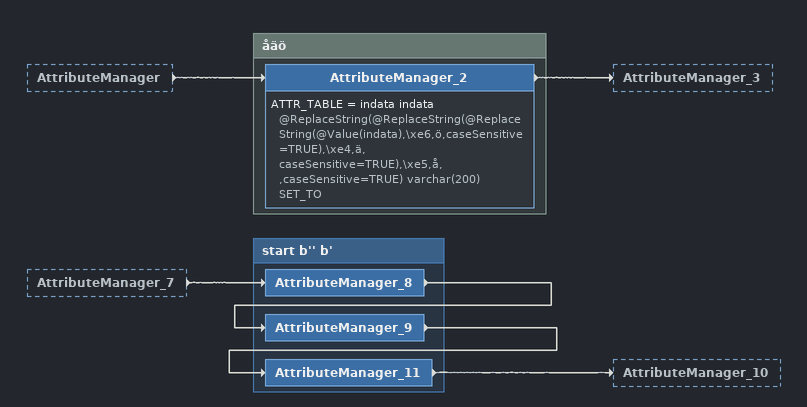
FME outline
AttributeManager [outside]
    -> AttributeManager_2
AttributeManager_7 [outside]
    -> AttributeManager_8

Bookmark: åäö
AttributeManager_2
    ATTR_TABLE = indata indata @ReplaceString(@ReplaceString(@ReplaceString(@Value(indata),\xe6,ö,caseSensitive=TRUE),\xe4,ä, caseSensitive=TRUE),\xe5,å, ,caseSensitive=TRUE) varchar(200) SET_TO
    -> AttributeManager_3

Bookmark: start b'' b'
AttributeManager_8
    -> AttributeManager_9
AttributeManager_9
    -> AttributeManager_11
AttributeManager_11
    -> AttributeManager_10
